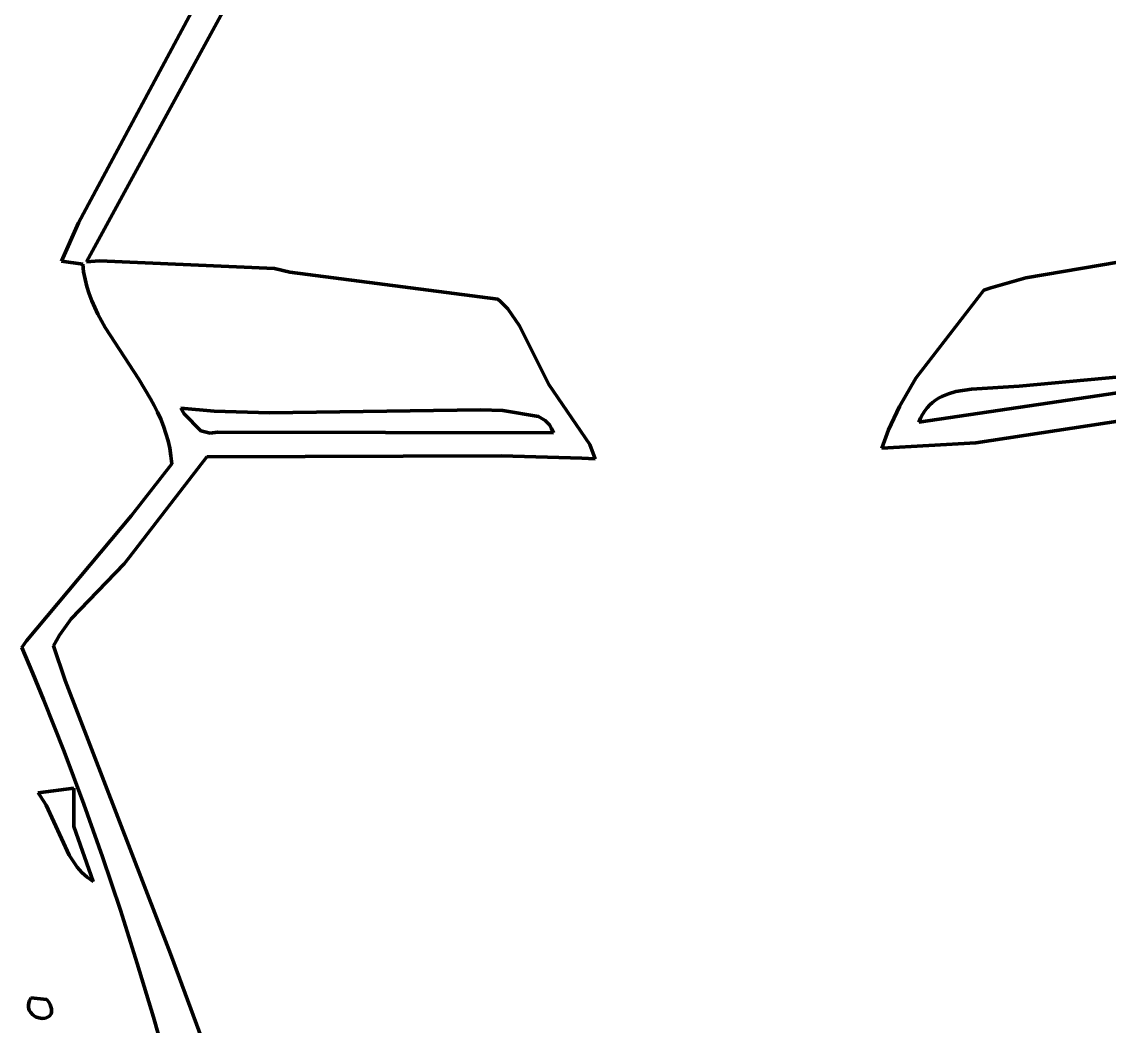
# Model space of a CAD drawing. Header units: millimetres. Extents: x 0 to 14.2, y 0 to 19.5.
# Drawn here: x 7.568 to 8.887, y 16.22 to 17.439 of the extents above; entities that cross this region are included whole.
import ezdxf

# ---------------------------------------------------------------- set-up
doc = ezdxf.new("R2010")
doc.units = ezdxf.units.MM
doc.layers.add('color#010101ff', color=7, linetype='CONTINUOUS', lineweight=100)
doc.layers.add('color#fdfdfdff', color=7, linetype='CONTINUOUS', lineweight=100)

msp = doc.modelspace()

# ---------------------------------------------------------------- linework, layer by layer
at = {"layer": 'color#010101ff'}
for p, q in [((7.8387, 17.5003), (7.6463, 17.1471)), ((7.6369, 17.1946), (7.7874, 17.4757)), ((7.6161, 17.1481), (7.6369, 17.1946)), ((8.7858, 17.128), (8.9861, 17.162)), ((7.6419, 17.1444), (7.6161, 17.1481)), ((7.643, 17.1351), (7.6419, 17.1444)), ((7.6463, 17.1471), (7.6621, 17.1485)), ((7.6621, 17.1485), (7.8746, 17.1393)), ((7.8746, 17.1393), (7.893, 17.1349)), ((7.6447, 17.1261), (7.643, 17.1351)), ((7.647, 17.1173), (7.6447, 17.1261)), ((7.893, 17.1349), (8.1456, 17.1021)), ((8.7435, 17.1158), (8.7858, 17.128)), ((7.6497, 17.1086), (7.647, 17.1173)), ((8.6526, 17.0061), (8.7352, 17.1128)), ((8.7352, 17.1128), (8.7435, 17.1158)), ((7.6529, 17.1001), (7.6497, 17.1086)), ((7.6564, 17.0918), (7.6529, 17.1001)), ((8.1456, 17.1021), (8.1489, 17.0993)), ((8.1489, 17.0993), (8.1577, 17.0901)), ((7.6604, 17.0836), (7.6564, 17.0918)), ((8.1577, 17.0901), (8.1716, 17.0695)), ((7.6691, 17.0675), (7.6604, 17.0836)), ((7.7098, 17.005), (7.6691, 17.0675)), ((8.1716, 17.0695), (8.2072, 16.9984)), ((7.7242, 16.9812), (7.7098, 17.005)), ((8.6327, 16.9719), (8.6526, 17.0061)), ((8.656, 16.9526), (9.0714, 17.0141)), ((8.9645, 17.014), (8.7777, 16.9964)), ((8.2072, 16.9984), (8.2571, 16.9255)), ((8.7199, 16.9927), (8.7011, 16.9898)), ((8.7777, 16.9964), (8.7199, 16.9927)), ((7.7286, 16.9731), (7.7242, 16.9812)), ((8.6763, 16.9794), (8.6727, 16.9766)), ((8.68, 16.9818), (8.6763, 16.9794)), ((8.684, 16.9839), (8.68, 16.9818)), ((8.6923, 16.9873), (8.684, 16.9839)), ((8.7011, 16.9898), (8.6923, 16.9873)), ((7.7328, 16.9648), (7.7286, 16.9731)), ((7.761, 16.9697), (7.7648, 16.9627)), ((7.8013, 16.9663), (7.761, 16.9697)), ((7.8686, 16.9641), (7.8013, 16.9663)), ((8.1246, 16.9678), (7.8686, 16.9641)), ((8.1515, 16.9669), (8.1246, 16.9678)), ((8.195, 16.9597), (8.1515, 16.9669)), ((8.6194, 16.9433), (8.6327, 16.9719)), ((8.6633, 16.9664), (8.6606, 16.9622)), ((8.6662, 16.9702), (8.6633, 16.9664)), ((8.6694, 16.9736), (8.6662, 16.9702)), ((8.6727, 16.9766), (8.6694, 16.9736)), ((9.044, 16.9762), (8.7253, 16.9277)), ((7.7365, 16.9564), (7.7328, 16.9648)), ((7.7399, 16.9479), (7.7365, 16.9564)), ((7.7648, 16.9627), (7.7852, 16.9421)), ((8.203, 16.9547), (8.195, 16.9597)), ((8.208, 16.9494), (8.203, 16.9547)), ((8.6581, 16.9576), (8.656, 16.9526)), ((8.6606, 16.9622), (8.6581, 16.9576)), ((7.7429, 16.9392), (7.7399, 16.9479)), ((7.7454, 16.9303), (7.7429, 16.9392)), ((7.7852, 16.9421), (7.7966, 16.9396)), ((7.7966, 16.9396), (7.8054, 16.9406)), ((7.8054, 16.9406), (8.2129, 16.9398)), ((8.2107, 16.945), (8.208, 16.9494)), ((8.2129, 16.9398), (8.2107, 16.945)), ((8.6112, 16.9212), (8.6194, 16.9433)), ((7.7474, 16.9212), (7.7454, 16.9303)), ((8.7253, 16.9277), (8.6112, 16.9212)), ((7.7489, 16.9119), (7.7474, 16.9212)), ((8.2571, 16.9255), (8.2636, 16.9082)), ((7.7925, 16.9106), (7.6982, 16.7886)), ((7.7011, 16.8395), (7.7498, 16.9024)), ((7.7498, 16.9024), (7.7489, 16.9119)), ((8.1499, 16.9121), (7.7925, 16.9106)), ((8.2474, 16.9092), (8.1499, 16.9121)), ((8.2636, 16.9082), (8.2474, 16.9092)), ((7.5737, 16.6874), (7.7011, 16.8395)), ((7.6923, 16.7808), (7.6279, 16.7142)), ((7.6982, 16.7886), (7.6923, 16.7808)), ((7.6279, 16.7142), (7.6136, 16.6945)), ((7.6136, 16.6945), (7.6066, 16.6814)), ((7.5679, 16.6793), (7.5737, 16.6874)), ((7.5812, 16.6479), (7.5679, 16.6793)), ((7.6066, 16.6814), (7.6208, 16.6395)), ((7.5942, 16.6164), (7.5812, 16.6479)), ((7.6208, 16.6395), (7.7483, 16.3077)), ((7.6069, 16.5849), (7.5942, 16.6164)), ((7.6193, 16.5532), (7.6069, 16.5849)), ((7.6432, 16.4895), (7.6193, 16.5532)), ((7.5877, 16.5029), (7.631, 16.5088)), ((7.631, 16.5088), (7.6312, 16.4624)), ((7.5904, 16.4994), (7.5877, 16.5029)), ((7.5976, 16.4883), (7.5904, 16.4994)), ((7.6256, 16.4276), (7.5976, 16.4883)), ((7.6659, 16.4254), (7.6432, 16.4895)), ((7.6312, 16.4624), (7.6545, 16.3955)), ((7.635, 16.413), (7.6256, 16.4276)), ((7.6876, 16.3609), (7.6659, 16.4254)), ((7.6407, 16.4065), (7.635, 16.413)), ((7.6471, 16.4006), (7.6407, 16.4065)), ((7.6545, 16.3955), (7.6471, 16.4006)), ((7.7081, 16.2961), (7.6876, 16.3609)), ((7.7483, 16.3077), (7.8102, 16.1411)), ((7.7277, 16.2309), (7.7081, 16.2961)), ((7.5775, 16.2513), (7.5789, 16.2544)), ((7.5789, 16.2544), (7.5985, 16.2523)), ((7.5763, 16.2456), (7.5767, 16.2483)), ((7.5763, 16.2431), (7.5763, 16.2456)), ((7.5766, 16.2408), (7.5763, 16.2431)), ((7.5774, 16.2387), (7.5766, 16.2408)), ((7.5767, 16.2483), (7.5775, 16.2513)), ((7.5985, 16.2523), (7.6007, 16.2491)), ((7.6007, 16.2491), (7.6023, 16.2461)), ((7.6023, 16.2461), (7.6034, 16.2434)), ((7.6034, 16.2434), (7.604, 16.241)), ((7.604, 16.241), (7.6042, 16.2387)), ((7.5784, 16.2368), (7.5774, 16.2387)), ((7.5812, 16.2337), (7.5784, 16.2368)), ((7.5847, 16.2314), (7.5812, 16.2337)), ((7.5887, 16.23), (7.5847, 16.2314)), ((7.5928, 16.2295), (7.5887, 16.23)), ((7.5967, 16.2299), (7.5928, 16.2295)), ((7.6001, 16.2313), (7.5967, 16.2299)), ((7.6015, 16.2323), (7.6001, 16.2313)), ((7.6026, 16.2335), (7.6015, 16.2323)), ((7.6035, 16.235), (7.6026, 16.2335)), ((7.6041, 16.2368), (7.6035, 16.235)), ((7.6042, 16.2387), (7.6041, 16.2368)), ((7.7462, 16.1654), (7.7277, 16.2309))]:
    msp.add_line(p, q, dxfattribs=at)
at = {"layer": 'color#fdfdfdff'}
for p, q in [((7.6463, 17.1471), (7.8387, 17.5003)), ((7.7874, 17.4757), (7.6369, 17.1946)), ((7.6369, 17.1946), (7.6161, 17.1481)), ((8.9861, 17.162), (8.7858, 17.128)), ((7.6161, 17.1481), (7.6419, 17.1444)), ((7.6419, 17.1444), (7.643, 17.1351)), ((7.6621, 17.1485), (7.6463, 17.1471)), ((7.8746, 17.1393), (7.6621, 17.1485)), ((7.893, 17.1349), (7.8746, 17.1393)), ((7.643, 17.1351), (7.6447, 17.1261)), ((7.6447, 17.1261), (7.647, 17.1173)), ((8.1456, 17.1021), (7.893, 17.1349)), ((8.7858, 17.128), (8.7435, 17.1158)), ((7.647, 17.1173), (7.6497, 17.1086)), ((8.7352, 17.1128), (8.6526, 17.0061)), ((8.7435, 17.1158), (8.7352, 17.1128)), ((7.6497, 17.1086), (7.6529, 17.1001)), ((7.6529, 17.1001), (7.6564, 17.0918)), ((8.1489, 17.0993), (8.1456, 17.1021)), ((8.1577, 17.0901), (8.1489, 17.0993)), ((7.6564, 17.0918), (7.6604, 17.0836)), ((8.1716, 17.0695), (8.1577, 17.0901)), ((7.6604, 17.0836), (7.6691, 17.0675)), ((7.6691, 17.0675), (7.7098, 17.005)), ((8.2072, 16.9984), (8.1716, 17.0695)), ((7.7098, 17.005), (7.7242, 16.9812)), ((8.6526, 17.0061), (8.6327, 16.9719)), ((9.0714, 17.0141), (8.656, 16.9526)), ((8.7777, 16.9964), (8.9645, 17.014)), ((8.2571, 16.9255), (8.2072, 16.9984)), ((8.7011, 16.9898), (8.7199, 16.9927)), ((8.7199, 16.9927), (8.7777, 16.9964)), ((7.7242, 16.9812), (7.7286, 16.9731)), ((8.6727, 16.9766), (8.6763, 16.9794)), ((8.6763, 16.9794), (8.68, 16.9818)), ((8.68, 16.9818), (8.684, 16.9839)), ((8.684, 16.9839), (8.6923, 16.9873)), ((8.6923, 16.9873), (8.7011, 16.9898)), ((7.7286, 16.9731), (7.7328, 16.9648)), ((7.761, 16.9697), (7.8013, 16.9663)), ((7.7648, 16.9627), (7.761, 16.9697)), ((7.8013, 16.9663), (7.8686, 16.9641)), ((7.8686, 16.9641), (8.1246, 16.9678)), ((8.1246, 16.9678), (8.1515, 16.9669)), ((8.1515, 16.9669), (8.195, 16.9597)), ((8.6327, 16.9719), (8.6194, 16.9433)), ((8.6606, 16.9622), (8.6633, 16.9664)), ((8.6633, 16.9664), (8.6662, 16.9702)), ((8.6662, 16.9702), (8.6694, 16.9736)), ((8.6694, 16.9736), (8.6727, 16.9766)), ((8.7253, 16.9277), (9.044, 16.9762)), ((7.7328, 16.9648), (7.7365, 16.9564)), ((7.7365, 16.9564), (7.7399, 16.9479)), ((7.7852, 16.9421), (7.7648, 16.9627)), ((8.195, 16.9597), (8.203, 16.9547)), ((8.203, 16.9547), (8.208, 16.9494)), ((8.656, 16.9526), (8.6581, 16.9576)), ((8.6581, 16.9576), (8.6606, 16.9622)), ((7.7399, 16.9479), (7.7429, 16.9392)), ((7.7429, 16.9392), (7.7454, 16.9303)), ((7.7966, 16.9396), (7.7852, 16.9421)), ((7.8054, 16.9406), (7.7966, 16.9396)), ((8.2129, 16.9398), (7.8054, 16.9406)), ((8.208, 16.9494), (8.2107, 16.945)), ((8.2107, 16.945), (8.2129, 16.9398)), ((8.6194, 16.9433), (8.6112, 16.9212)), ((7.7454, 16.9303), (7.7474, 16.9212)), ((8.6112, 16.9212), (8.7253, 16.9277)), ((7.7474, 16.9212), (7.7489, 16.9119)), ((8.2636, 16.9082), (8.2571, 16.9255)), ((7.6982, 16.7886), (7.7925, 16.9106)), ((7.7498, 16.9024), (7.7011, 16.8395)), ((7.7489, 16.9119), (7.7498, 16.9024)), ((7.7925, 16.9106), (8.1499, 16.9121)), ((8.1499, 16.9121), (8.2474, 16.9092)), ((8.2474, 16.9092), (8.2636, 16.9082)), ((7.7011, 16.8395), (7.5737, 16.6874)), ((7.6279, 16.7142), (7.6923, 16.7808)), ((7.6923, 16.7808), (7.6982, 16.7886)), ((7.6136, 16.6945), (7.6279, 16.7142)), ((7.6066, 16.6814), (7.6136, 16.6945)), ((7.5737, 16.6874), (7.5679, 16.6793)), ((7.5679, 16.6793), (7.5812, 16.6479)), ((7.6208, 16.6395), (7.6066, 16.6814)), ((7.5812, 16.6479), (7.5942, 16.6164)), ((7.7483, 16.3077), (7.6208, 16.6395)), ((7.5942, 16.6164), (7.6069, 16.5849)), ((7.6069, 16.5849), (7.6193, 16.5532)), ((7.6193, 16.5532), (7.6432, 16.4895)), ((7.631, 16.5088), (7.5877, 16.5029)), ((7.6312, 16.4624), (7.631, 16.5088)), ((7.5877, 16.5029), (7.5904, 16.4994)), ((7.5904, 16.4994), (7.5976, 16.4883)), ((7.5976, 16.4883), (7.6256, 16.4276)), ((7.6432, 16.4895), (7.6659, 16.4254)), ((7.6545, 16.3955), (7.6312, 16.4624)), ((7.6256, 16.4276), (7.635, 16.413)), ((7.6659, 16.4254), (7.6876, 16.3609)), ((7.635, 16.413), (7.6407, 16.4065)), ((7.6407, 16.4065), (7.6471, 16.4006)), ((7.6471, 16.4006), (7.6545, 16.3955)), ((7.6876, 16.3609), (7.7081, 16.2961)), ((7.8102, 16.1411), (7.7483, 16.3077)), ((7.7081, 16.2961), (7.7277, 16.2309)), ((7.5789, 16.2544), (7.5775, 16.2513)), ((7.5985, 16.2523), (7.5789, 16.2544)), ((7.5767, 16.2483), (7.5763, 16.2456)), ((7.5763, 16.2456), (7.5763, 16.2431)), ((7.5763, 16.2431), (7.5766, 16.2408)), ((7.5766, 16.2408), (7.5774, 16.2387)), ((7.5775, 16.2513), (7.5767, 16.2483)), ((7.6007, 16.2491), (7.5985, 16.2523)), ((7.6023, 16.2461), (7.6007, 16.2491)), ((7.6034, 16.2434), (7.6023, 16.2461)), ((7.604, 16.241), (7.6034, 16.2434)), ((7.6042, 16.2387), (7.604, 16.241)), ((7.5774, 16.2387), (7.5784, 16.2368)), ((7.5784, 16.2368), (7.5812, 16.2337)), ((7.5812, 16.2337), (7.5847, 16.2314)), ((7.5847, 16.2314), (7.5887, 16.23)), ((7.5887, 16.23), (7.5928, 16.2295)), ((7.5928, 16.2295), (7.5967, 16.2299)), ((7.5967, 16.2299), (7.6001, 16.2313)), ((7.6001, 16.2313), (7.6015, 16.2323)), ((7.6015, 16.2323), (7.6026, 16.2335)), ((7.6026, 16.2335), (7.6035, 16.235)), ((7.6035, 16.235), (7.6041, 16.2368)), ((7.6041, 16.2368), (7.6042, 16.2387)), ((7.7277, 16.2309), (7.7462, 16.1654))]:
    msp.add_line(p, q, dxfattribs=at)

doc.saveas('drawing.dxf')
